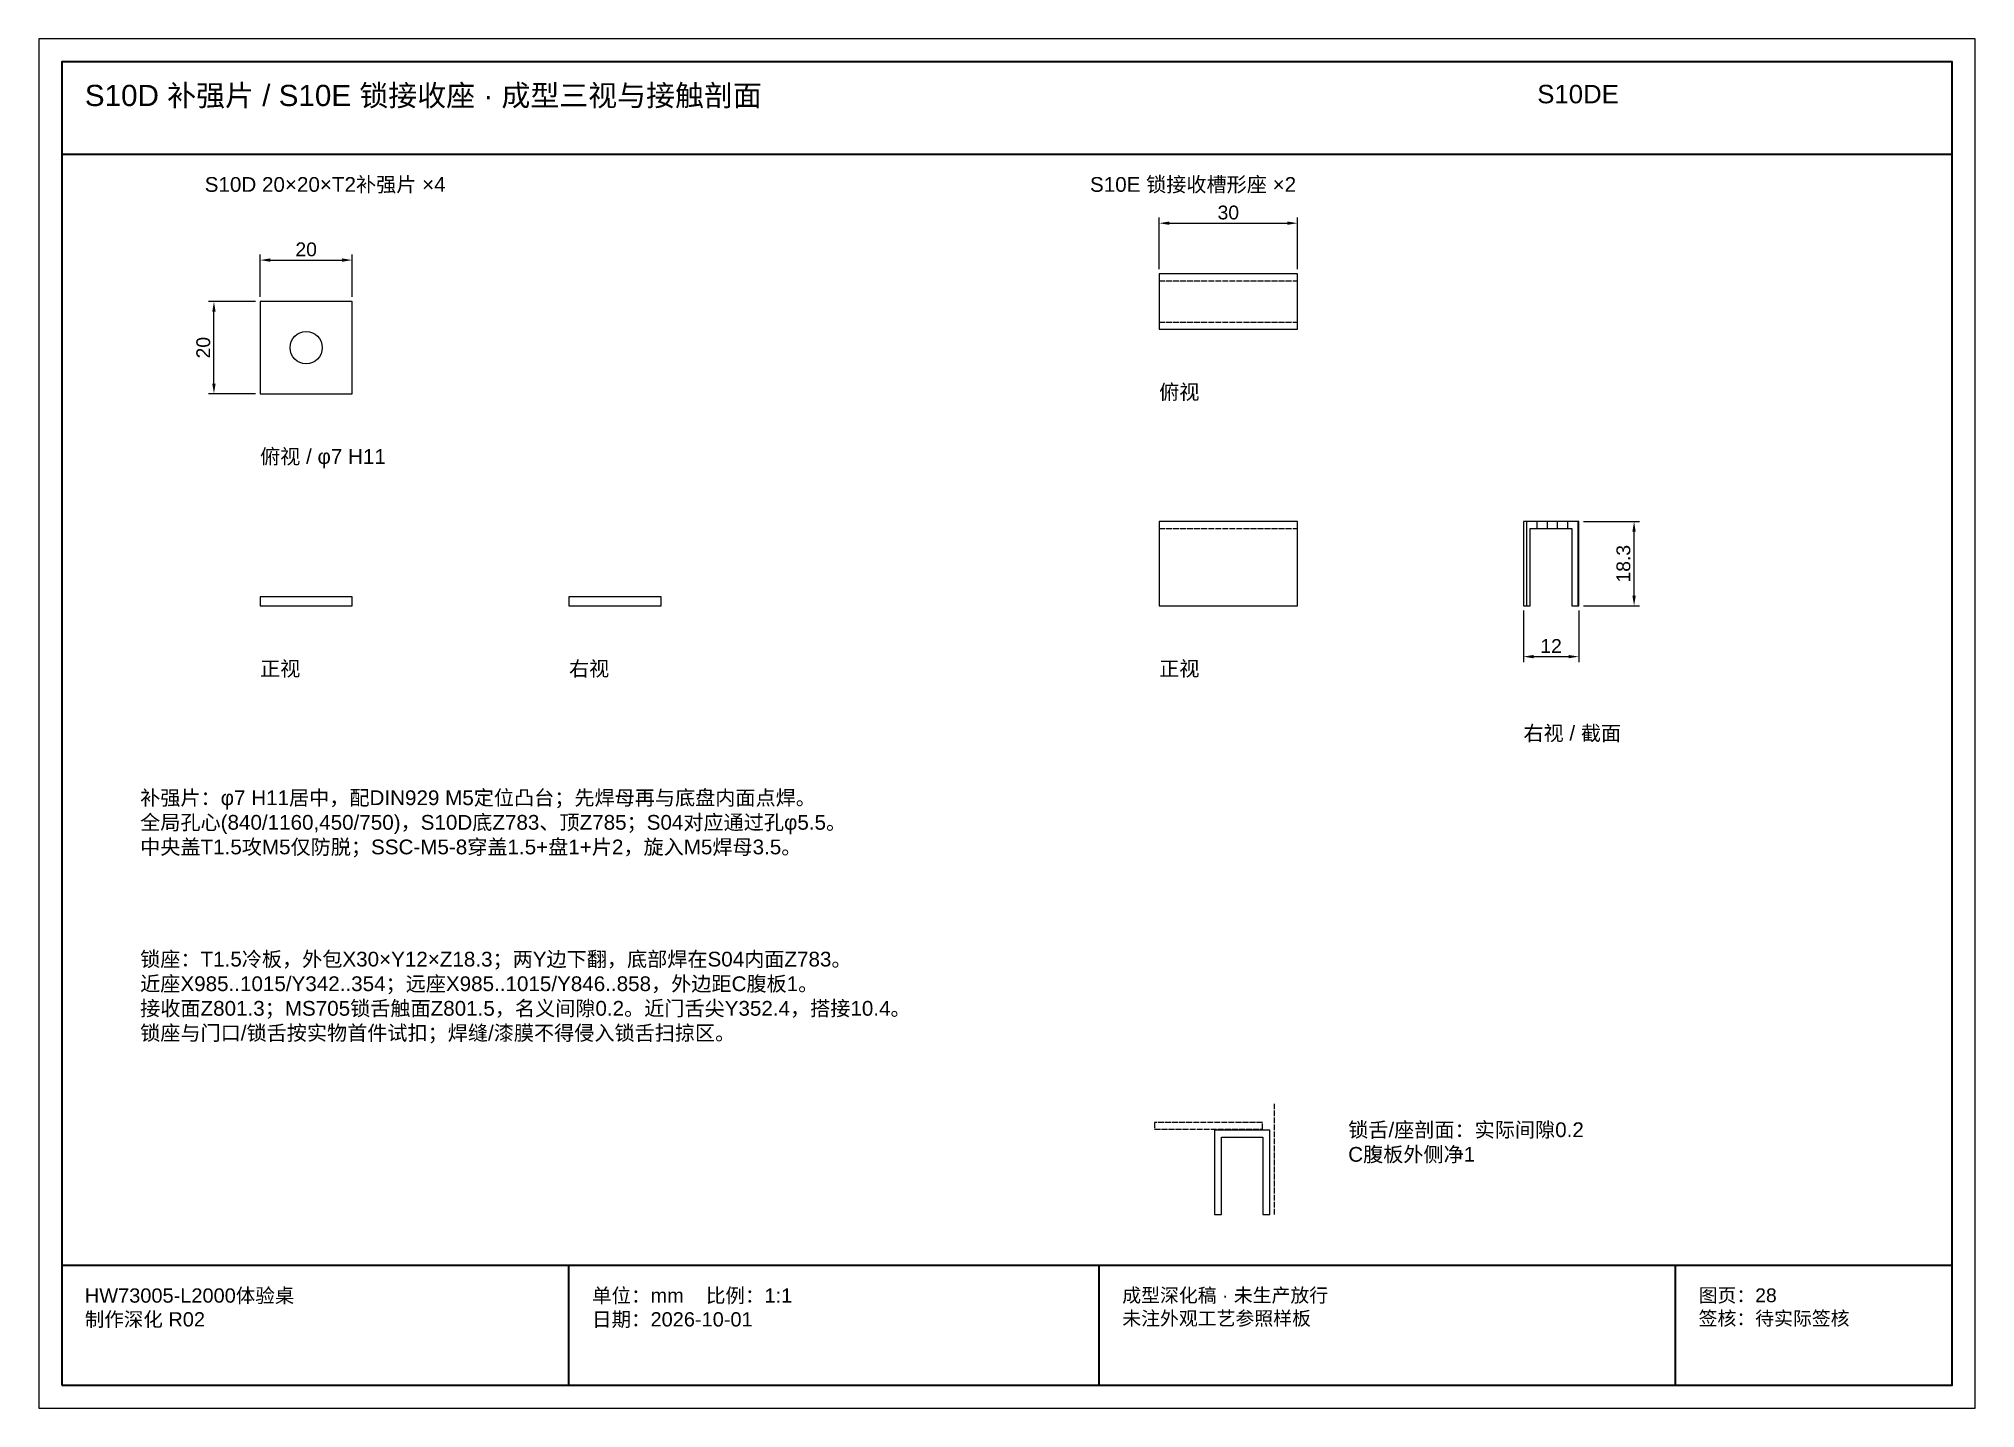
# Paper-space layout 'S10DE' of a CAD drawing. Header units: millimetres. Extents: x 0 to 420, y 0 to 297.
# The model-space entities are those that its viewports show. They can reach past a viewport. Long polylines and large blocks are cut down to what shows.
import ezdxf

# ---------------------------------------------------------------- set-up
doc = ezdxf.new("R2010")
doc.units = ezdxf.units.MM
doc.linetypes.add('DASHED', pattern=[1.524, 1.27, -0.254])
for name, color, linetype, lineweight in [('DIM', 7, 'Continuous', 13), ('FRAME', 7, 'Continuous', 35), ('HATCH', 8, 'Continuous', 9), ('HIDDEN', 8, 'DASHED', 13), ('NOTE', 7, 'Continuous', 18), ('OUTLINE', 7, 'Continuous', 25)]:
    doc.layers.add(name, color=color, linetype=linetype, lineweight=lineweight)
doc.styles.add('CN', font='Arial Unicode.ttf')
doc.dimstyles.new('D1', dxfattribs={"dimtxt": 3, "dimasz": 2.2, "dimexe": 1.2, "dimexo": 1, "dimgap": 0.8, "dimtad": 1, "dimdsep": 46, "dimtxsty": 'CN', "dimcen": 2.5, "dimclrd": 7, "dimclre": 7, "dimclrt": 7, "dimazin": 3, "dimtfac": 1, "dimtmove": 0, "dimatfit": 3})

msp = doc.modelspace()

# ---------------------------------------------------------------- hatches: boundary and pattern name
at = {"layer": 'HATCH'}
h = msp.add_hatch(dxfattribs=at)
h.set_pattern_fill('ANSI31', scale=0.7, angle=45)
h.paths.add_polyline_path([(324322, 174), (324323.5, 174), (324323.5, 190.8), (324332.5, 190.8), (324332.5, 174), (324334, 174), (324334, 192.3), (324322, 192.3)])

# ---------------------------------------------------------------- linework, layer by layer
at = {"layer": 'FRAME'}
for p, q in [((324005, 272), (324415, 272)), ((324005, 31), (324415, 31)), ((324115, 5), (324115, 31)), ((324230, 5), (324230, 31)), ((324355, 5), (324355, 31))]:
    msp.add_line(p, q, dxfattribs=at)
msp.add_lwpolyline([(324005, 5), (324415, 5), (324415, 292), (324005, 292)], close=True, dxfattribs=at)
at = {"layer": 'HIDDEN'}
for p, q in [((324243, 244.5), (324273, 244.5)), ((324243, 235.5), (324273, 235.5)), ((324243, 190.8), (324273, 190.8)), ((324268, 42), (324268, 66))]:
    msp.add_line(p, q, dxfattribs=at)
msp.add_lwpolyline([(324242, 60.5), (324265.4, 60.5), (324265.4, 62), (324242, 62)], close=True, dxfattribs=at)
at = {"layer": 'OUTLINE'}
for points in [[(324243, 234), (324273, 234), (324273, 246), (324243, 246)], [(324048, 220), (324068, 220), (324068, 240), (324048, 240)], [(324243, 174), (324273, 174), (324273, 192.3), (324243, 192.3)], [(324322, 174), (324323.5, 174), (324323.5, 190.8), (324332.5, 190.8), (324332.5, 174), (324334, 174), (324334, 192.3), (324322, 192.3)], [(324048, 174), (324068, 174), (324068, 176), (324048, 176)], [(324115, 174), (324135, 174), (324135, 176), (324115, 176)], [(324255, 42), (324256.5, 42), (324256.5, 58.8), (324265.5, 58.8), (324265.5, 42), (324267, 42), (324267, 60.3), (324255, 60.3)]]:
    msp.add_lwpolyline(points, close=True, dxfattribs=at)
msp.add_circle((324058, 230), 3.5, dxfattribs=at)

# ---------------------------------------------------------------- texts
at = {"layer": 'NOTE', "attachment_point": 1, "style": 'CN'}
for s, insert, char_height, width in [('S10D 补强片 / S10E 锁接收座 · 成型三视与接触剖面', (324010, 287), 4.6, 310), ('S10DE', (324325, 287), 4, 90), ('S10D 20×20×T2补强片 ×4', (324036, 267), 3.2, 165), ('S10E 锁接收槽形座 ×2', (324228, 267), 3.2, 173), ('俯视', (324243, 222), 3.2, 150), ('俯视 / φ7 H11', (324048, 208), 3.2, 150), ('正视', (324048, 162), 3.2, 150), ('右视', (324115, 162), 3.2, 150), ('正视', (324243, 162), 3.2, 150), ('右视 / 截面', (324322, 148), 3.2, 150), ('补强片：φ7 H11居中，配DIN929 M5定位凸台；先焊母再与底盘内面点焊。\\P全局孔心(840/1160,450/750)，S10D底Z783、顶Z785；S04对应通过孔φ5.5。\\P中央盖T1.5攻M5仅防脱；SSC-M5-8穿盖1.5+盘1+片2，旋入M5焊母3.5。', (324022, 134), 3.2, 382), ('锁座：T1.5冷板，外包X30×Y12×Z18.3；两Y边下翻，底部焊在S04内面Z783。\\P近座X985..1015/Y342..354；远座X985..1015/Y846..858，外边距C腹板1。\\P接收面Z801.3；MS705锁舌触面Z801.5，名义间隙0.2。近门舌尖Y352.4，搭接10.4。\\P锁座与门口/锁舌按实物首件试扣；焊缝/漆膜不得侵入锁舌扫掠区。', (324022, 99), 3.2, 382), ('锁舌/座剖面：实际间隙0.2\\PC腹板外侧净1', (324284, 62), 3.2, 114), ('HW73005-L2000体验桌\\P制作深化 R02', (324010, 26), 3.1, 100), ('单位：mm    比例：1:1\\P日期：2026-10-01', (324120, 26), 3.1, 105), ('成型深化稿 · 未生产放行\\P未注外观工艺参照样板', (324235, 26), 3, 115), ('图页：28\\P签核：待实际签核', (324360, 26), 3, 55)]:
    msp.add_mtext(s, dxfattribs=dict(at, insert=insert, char_height=char_height, width=width))

# ---------------------------------------------------------------- dimensions: what is measured, and where the dimension line sits
at = {"layer": 'DIM'}
for base, p1, p2 in [((324243, 257), (324243, 246), (324273, 246)), ((324048, 249), (324048, 240), (324068, 240)), ((324322, 163), (324322, 174), (324334, 174))]:
    msp.add_linear_dim(base=base, p1=p1, p2=p2, dimstyle='D1', dxfattribs=at).render()
for base, p1, p2 in [((324038, 220), (324048, 220), (324048, 240)), ((324346, 174), (324334, 174), (324334, 192.3))]:
    msp.add_linear_dim(base=base, p1=p1, p2=p2, angle=90, dimstyle='D1', dxfattribs=at).render()

psp = doc.layouts.new('S10DE')

# ---------------------------------------------------------------- viewports
at = {"layer": 'Defpoints'}
psp.add_viewport(center=(210, 148.5), size=(420, 297), view_center_point=(324210, 148.5), view_height=297, dxfattribs=at)

doc.saveas('drawing.dxf')
